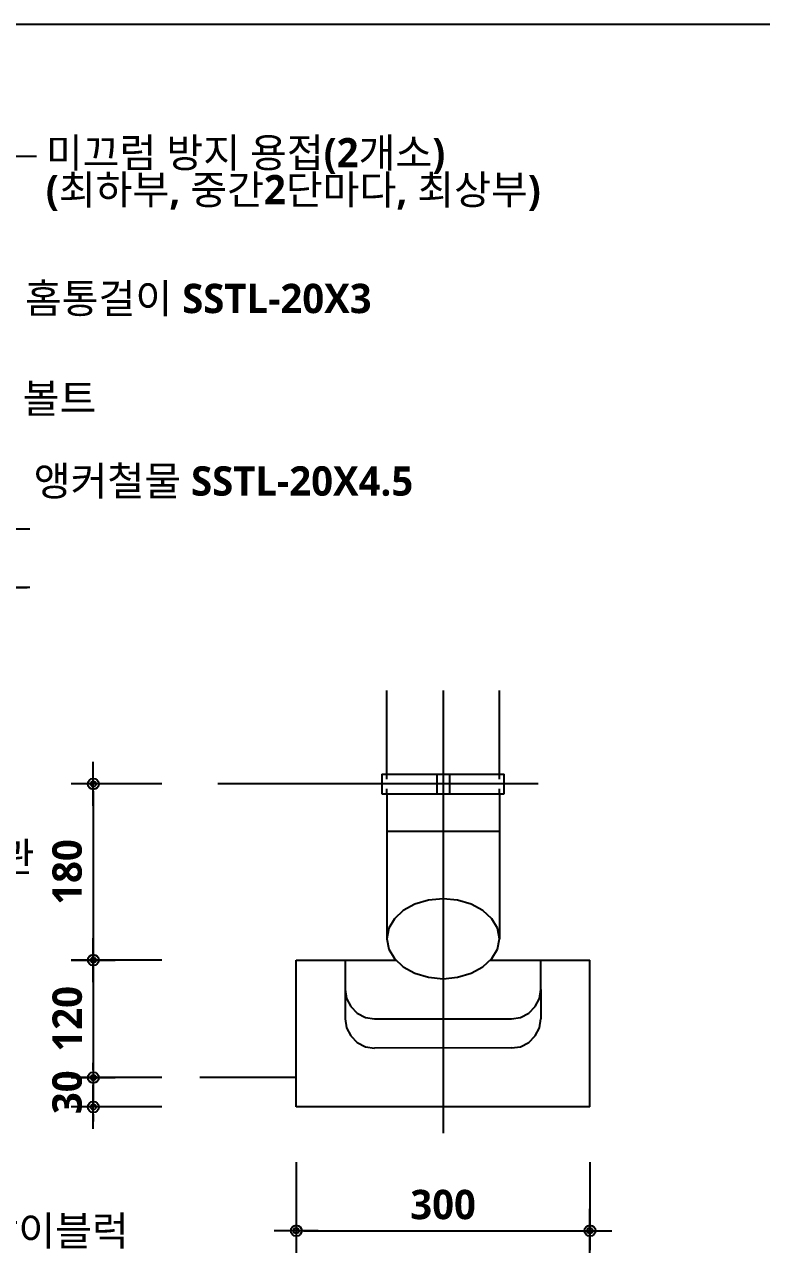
# Model space of a CAD drawing. Header units: millimetres. Extents: x 200 to 163856, y 0 to 163394.
# Drawn here: x 29953 to 30705, y 4482 to 5740 of the extents above; entities that cross this region are included whole.
import ezdxf
from ezdxf.enums import TextEntityAlignment as Align

# ---------------------------------------------------------------- set-up
doc = ezdxf.new("R2010")
doc.units = ezdxf.units.MM
doc.header["$LTSCALE"] = 10
doc.linetypes.add('CEN', pattern=[62, 60, -1, 0, -1])
doc.layers.get('DEFPOINTS').update_dxf_attribs({"color": 181})
for name, color, linetype in [('A-ANNO-TEXT1', 7, 'Continuous'), ('A-ST-AXIS-DIM', 7, 'Continuous'), ('AA-XXXX-SDET', 7, 'Continuous'), ('COL', 2, 'Continuous'), ('DIM', 4, 'Continuous')]:
    doc.layers.add(name, color=color, linetype=linetype)
doc.styles.add('2020음성 1차', font='')
doc.styles.get('2020음성 1차').set_extended_font_data('NanumGothic', bold=True)
doc.dimstyles.new('NDIM10', dxfattribs={"dimscale": 10, "dimtxt": 3, "dimasz": 0.75, "dimexe": 2, "dimexo": 2, "dimgap": 1, "dimtad": 1, "dimdec": 1, "dimdsep": 46, "dimtxsty": '2020음성 1차', "dimblk": 'Z_DOT', "dimcen": 3, "dimdle": 3, "dimclrd": 256, "dimclre": 256, "dimclrt": 3, "dimadec": 0, "dimazin": 0, "dimtfac": 1, "dimtdec": 1, "dimtix": 1, "dimtmove": 2, "dimatfit": 3, "dimfxl": 1, "dimtolj": 1, "dimtzin": 0, "dimlwd": -1, "dimlwe": -1, "dimarcsym": 0})

# ---------------------------------------------------------------- blocks, each defined once
blk = doc.blocks.new('Z_DOT')
at = {"layer": 'DIM', "color": 0}
for p, q in [((0, -3), (0, 3)), ((-3, 0), (3, 0))]:
    blk.add_line(p, q, dxfattribs=at)
for radius in [0.75, 0.375]:
    blk.add_circle((0, 0), radius, dxfattribs=at)
blk = doc.blocks.new('*D7392')
at = {"layer": 'A-ST-AXIS-DIM'}
for p, q in [((29935.5, 5232.5), (29935.5, 5240)), ((29877.4, 5225), (29955.5, 5225)), ((29935.5, 5225), (29935.5, 5165)), ((29877.4, 5165), (29955.5, 5165)), ((29935.5, 5157.5), (29935.5, 5150))]:
    blk.add_line(p, q, dxfattribs=at)
at = {"layer": 'DEFPOINTS', "color": 0}
for p in [(29857.4, 5225), (29857.4, 5165), (29935.5, 5165)]:
    blk.add_point(p, dxfattribs=at)
at = {"layer": 'A-ST-AXIS-DIM', "linetype": 'ByBlock', "xscale": 7.5, "yscale": 7.5, "zscale": 7.5}
for p, rotation in [((29935.5, 5225), 270), ((29935.5, 5165), 90)]:
    blk.add_blockref('Z_DOT', p, dxfattribs=dict(at, rotation=rotation))
at = {"layer": 'A-ST-AXIS-DIM', "color": 3, "insert": (29909, 5195), "char_height": 30, "attachment_point": 5, "rotation": 90, "style": '2020음성 1차'}
blk.add_mtext('\\A1;60', dxfattribs=at)
blk = doc.blocks.new('*D7395')
at = {"layer": 'A-ST-AXIS-DIM'}
for p, q in [((30093, 4964.3), (30003, 4964.3)), ((30023, 4956.8), (30023, 4791.8)), ((30093, 4784.3), (30003, 4784.3))]:
    blk.add_line(p, q, dxfattribs=at)
at = {"layer": 'DEFPOINTS', "color": 0}
for p in [(30113, 4964.3), (30023, 4784.3), (30113, 4784.3)]:
    blk.add_point(p, dxfattribs=at)
at = {"layer": 'A-ST-AXIS-DIM', "linetype": 'ByBlock', "xscale": 7.5, "yscale": 7.5, "zscale": 7.5}
for p, rotation in [((30023, 4964.3), 90), ((30023, 4784.3), 270)]:
    blk.add_blockref('Z_DOT', p, dxfattribs=dict(at, rotation=rotation))
at = {"layer": 'A-ST-AXIS-DIM', "color": 3, "insert": (29996.4, 4874.3), "char_height": 30, "attachment_point": 5, "rotation": 90, "style": '2020음성 1차'}
blk.add_mtext('\\A1;180', dxfattribs=at)
blk = doc.blocks.new('*D7396')
at = {"layer": 'A-ST-AXIS-DIM'}
for p, q in [((30023, 4671.8), (30023, 4679.3)), ((30093, 4664.3), (30003, 4664.3)), ((30023, 4664.3), (30023, 4634.3)), ((30093, 4634.3), (30003, 4634.3)), ((30023, 4626.8), (30023, 4619.3))]:
    blk.add_line(p, q, dxfattribs=at)
at = {"layer": 'DEFPOINTS', "color": 0}
for p in [(30113, 4664.3), (30023, 4634.3), (30113, 4634.3)]:
    blk.add_point(p, dxfattribs=at)
at = {"layer": 'A-ST-AXIS-DIM', "linetype": 'ByBlock', "xscale": 7.5, "yscale": 7.5, "zscale": 7.5}
for p, rotation in [((30023, 4664.3), 270), ((30023, 4634.3), 90)]:
    blk.add_blockref('Z_DOT', p, dxfattribs=dict(at, rotation=rotation))
at = {"layer": 'A-ST-AXIS-DIM', "color": 3, "insert": (29996.4, 4649.3), "char_height": 30, "attachment_point": 5, "rotation": 90, "style": '2020음성 1차'}
blk.add_mtext('\\A1;30', dxfattribs=at)
blk = doc.blocks.new('*D7397')
at = {"layer": 'A-ST-AXIS-DIM'}
for p, q in [((30230.3, 4577.8), (30230.3, 4487.8)), ((30530.3, 4577.8), (30530.3, 4487.8)), ((30237.8, 4507.8), (30522.8, 4507.8))]:
    blk.add_line(p, q, dxfattribs=at)
at = {"layer": 'DEFPOINTS', "color": 0}
for p in [(30230.3, 4597.8), (30530.3, 4597.8), (30530.3, 4507.8)]:
    blk.add_point(p, dxfattribs=at)
at = {"layer": 'A-ST-AXIS-DIM', "linetype": 'ByBlock', "xscale": 7.5, "yscale": 7.5, "zscale": 7.5, "rotation": 180}
blk.add_blockref('Z_DOT', (30230.3, 4507.8), dxfattribs=at)
at = {"layer": 'A-ST-AXIS-DIM', "linetype": 'ByBlock', "xscale": 7.5, "yscale": 7.5, "zscale": 7.5}
blk.add_blockref('Z_DOT', (30530.3, 4507.8), dxfattribs=at)
at = {"layer": 'A-ST-AXIS-DIM', "color": 3, "insert": (30380.3, 4534.4), "char_height": 30, "attachment_point": 5, "style": '2020음성 1차'}
blk.add_mtext('\\A1;300', dxfattribs=at)
blk = doc.blocks.new('*D7398')
at = {"layer": 'A-ST-AXIS-DIM'}
for p, q in [((30093, 4784.3), (30003, 4784.3)), ((30023, 4776.8), (30023, 4671.8)), ((30093, 4664.3), (30003, 4664.3))]:
    blk.add_line(p, q, dxfattribs=at)
at = {"layer": 'DEFPOINTS', "color": 0}
for p in [(30113, 4784.3), (30023, 4664.3), (30113, 4664.3)]:
    blk.add_point(p, dxfattribs=at)
at = {"layer": 'A-ST-AXIS-DIM', "linetype": 'ByBlock', "xscale": 7.5, "yscale": 7.5, "zscale": 7.5}
for p, rotation in [((30023, 4784.3), 90), ((30023, 4664.3), 270)]:
    blk.add_blockref('Z_DOT', p, dxfattribs=dict(at, rotation=rotation))
at = {"layer": 'A-ST-AXIS-DIM', "color": 3, "insert": (29996.5, 4724.3), "char_height": 30, "attachment_point": 5, "rotation": 90, "style": '2020음성 1차'}
blk.add_mtext('\\A1;120', dxfattribs=at)

msp = doc.modelspace()

# ---------------------------------------------------------------- linework, layer by layer
at = {"layer": 'A-ANNO-TEXT1'}
msp.add_lwpolyline([(29617.19847, 5391.42829), (29831.48917, 5605.71899), (29965.1318, 5605.71899)], dxfattribs=at)
at = {"layer": 'AA-XXXX-SDET', "color": 3}
for p, q in [((30322.75779, 4974.30473), (30322.75779, 5059.80473)), ((30437.75779, 4974.30473), (30437.75779, 5059.80473)), ((30317.75779, 4974.30473), (30442.75779, 4974.30473)), ((30317.75779, 4974.30473), (30317.75779, 4954.30473)), ((30322.75779, 4969.30473), (30322.75779, 4974.30473)), ((30373.75779, 4974.30473), (30373.75779, 4954.30473)), ((30386.75779, 4974.30473), (30386.75779, 4954.30473)), ((30437.75779, 4969.30473), (30437.75779, 4974.30473)), ((30442.75779, 4954.30473), (30442.75779, 4974.30473)), ((30322.75779, 4954.30473), (30322.75779, 4959.30473)), ((30437.75779, 4954.30473), (30437.75779, 4959.30473)), ((30317.75779, 4954.30473), (30442.75779, 4954.30473)), ((30322.75779, 4954.30473), (30322.75779, 4806.05473)), ((30437.75779, 4954.30473), (30437.75779, 4806.05473)), ((30322.75779, 4916.05473), (30437.75779, 4916.05473)), ((30365.25779, 4845.55473), (30351.50779, 4841.55473)), ((30380.25779, 4846.80473), (30365.25779, 4845.55473)), ((30395.00779, 4845.55473), (30380.25779, 4846.80473)), ((30409.00779, 4841.55473), (30395.00779, 4845.55473)), ((30339.50779, 4835.05473), (30330.50779, 4826.55473)), ((30351.50779, 4841.55473), (30339.50779, 4835.05473)), ((30420.75779, 4835.05473), (30409.00779, 4841.55473)), ((30430.00779, 4826.55473), (30420.75779, 4835.05473)), ((30330.50779, 4826.55473), (30324.75779, 4816.80473)), ((30435.75779, 4816.80473), (30430.00779, 4826.55473)), ((30324.75779, 4816.80473), (30322.75779, 4806.05473)), ((30437.75779, 4806.05473), (30435.75779, 4816.80473)), ((30322.75779, 4806.05473), (30324.75779, 4795.55473)), ((30324.75779, 4795.55473), (30330.50779, 4785.80473)), ((30430.00779, 4785.80473), (30435.75779, 4795.55473)), ((30435.75779, 4795.55473), (30437.75779, 4806.05473)), ((30230.25779, 4634.30473), (30230.25779, 4784.30473)), ((30230.25779, 4784.30473), (30280.25779, 4784.30473)), ((30280.25779, 4784.30473), (30280.25779, 4754.30473)), ((30330.50779, 4785.80473), (30339.50779, 4777.30473)), ((30420.75779, 4777.30473), (30430.00779, 4785.80473)), ((30480.25779, 4784.30473), (30530.25779, 4784.30473)), ((30480.25779, 4754.30473), (30480.25779, 4784.30473)), ((30530.25779, 4634.30473), (30530.25779, 4784.30473)), ((30339.50779, 4777.30473), (30351.50779, 4770.80473)), ((30351.50779, 4770.80473), (30365.25779, 4766.80473)), ((30395.00779, 4766.80473), (30409.00779, 4770.80473)), ((30409.00779, 4770.80473), (30420.75779, 4777.30473)), ((30365.25779, 4766.80473), (30380.25779, 4765.30473)), ((30380.25779, 4765.30473), (30395.00779, 4766.80473)), ((30280.25779, 4754.30473), (30280.25779, 4724.30473)), ((30480.25779, 4754.30473), (30480.25779, 4724.30473)), ((30280.25779, 4724.30473), (30281.75779, 4715.05473)), ((30478.75779, 4715.05473), (30480.25779, 4724.30473)), ((30281.75779, 4715.05473), (30286.00779, 4706.80473)), ((30286.00779, 4706.80473), (30292.50779, 4700.05473)), ((30468.00779, 4700.05473), (30474.50779, 4706.80473)), ((30474.50779, 4706.80473), (30478.75779, 4715.05473)), ((30292.50779, 4700.05473), (30301.00779, 4695.80473)), ((30301.00779, 4695.80473), (30310.25779, 4694.30473)), ((30450.25779, 4694.55473), (30310.25779, 4694.30473)), ((30450.25779, 4694.55473), (30459.50779, 4695.80473)), ((30459.50779, 4695.80473), (30468.00779, 4700.05473)), ((30530.25779, 4634.30473), (30230.25779, 4634.30473))]:
    msp.add_line(p, q, dxfattribs=at)
at = {"layer": 'AA-XXXX-SDET', "color": 1, "linetype": 'CEN'}
for p, q in [((30380.25779, 5059.80473), (30380.25779, 4607.55473)), ((30477.25779, 4964.30473), (30150.08927, 4964.30473))]:
    msp.add_line(p, q, dxfattribs=at)
at = {"layer": 'AA-XXXX-SDET', "color": 4}
for p, q in [((30280.25779, 4784.30473), (30332.00779, 4784.30473)), ((30428.50779, 4784.30473), (30480.25779, 4784.30473)), ((30280.25779, 4754.30473), (30281.75779, 4745.05473)), ((30281.75779, 4745.05473), (30286.00779, 4736.80473)), ((30474.50779, 4736.80473), (30478.75779, 4745.05473)), ((30478.75779, 4745.05473), (30480.25779, 4754.30473)), ((30286.00779, 4736.80473), (30292.50779, 4730.05473)), ((30468.00779, 4730.05473), (30474.50779, 4736.80473)), ((30292.50779, 4730.05473), (30301.00779, 4725.80473)), ((30301.00779, 4725.80473), (30310.25779, 4724.30473)), ((30310.25779, 4724.30473), (30450.25779, 4724.30473)), ((30450.25779, 4724.30473), (30459.50779, 4725.80473)), ((30459.50779, 4725.80473), (30468.00779, 4730.05473))]:
    msp.add_line(p, q, dxfattribs=at)
at = {"layer": 'COL'}
msp.add_line((30230.25779, 4664.30473), (30131.75, 4664.30473), dxfattribs=at)
at = {"layer": 'DEFPOINTS'}
msp.add_lwpolyline([(25400, 200), (32494.9654, 200), (32494.9654, 5740), (25400, 5740)], close=True, dxfattribs=at)

# ---------------------------------------------------------------- texts
at = {"layer": 'A-ANNO-TEXT1', "style": '2020음성 1차'}
for s, p in [('미끄럼 방지 용접(2개소)', (29974.52058, 5594.15097)), ('(최하부, 중간2단마다, 최상부)', (29974.52058, 5556.4033)), ('홈통걸이 SSTL-20X3', (29953.07211, 5445.25255)), ('볼트', (29950.9443, 5343.12474)), ('앵커철물 SSTL-20X4.5', (29962.11286, 5258.79329)), ('물받이블럭', (29871.09639, 4492.76079))]:
    msp.add_text(s, height=30, dxfattribs=at).set_placement(p)
msp.add_text('45˚SSTL 곡관', height=30, dxfattribs=at).set_placement((29732.44929, 4889.5056), align=Align.MIDDLE_LEFT)

# ---------------------------------------------------------------- dimensions: what is measured, and where the dimension line sits
at = {"layer": 'A-ST-AXIS-DIM'}
for base, p1, p2, picture, middle in [((29935.5254, 5165.02987), (29857.4, 5225.02987), (29857.4, 5165.02987), '*D7392', (29908.97, 5195.02987)), ((30023, 4784.30473), (30113, 4964.30473), (30113, 4784.30473), '*D7395', (29996.4446, 4874.30473)), ((30023, 4664.30473), (30113, 4784.30473), (30113, 4664.30473), '*D7398', (29996.50852, 4724.30473)), ((30023, 4634.30473), (30113, 4664.30473), (30113, 4634.30473), '*D7396', (29996.4446, 4649.30473))]:
    dim = msp.add_linear_dim(base=base, p1=p1, p2=p2, angle=90, dimstyle='NDIM10', override={"dimtxsty": '2020음성 1차'}, dxfattribs=at)
    dim.commit()
    dim.dimension.update_dxf_attribs({"geometry": picture, "text_midpoint": middle})
dim = msp.add_linear_dim(base=(30530.25779, 4507.83798), p1=(30230.25779, 4597.83798), p2=(30530.25779, 4597.83798), text='300', dimstyle='NDIM10', override={"dimtxsty": '2020음성 1차'}, dxfattribs=at)
dim.commit()
dim.dimension.update_dxf_attribs({"geometry": '*D7397', "text_midpoint": (30380.25779, 4534.39337)})

doc.saveas('drawing.dxf')
